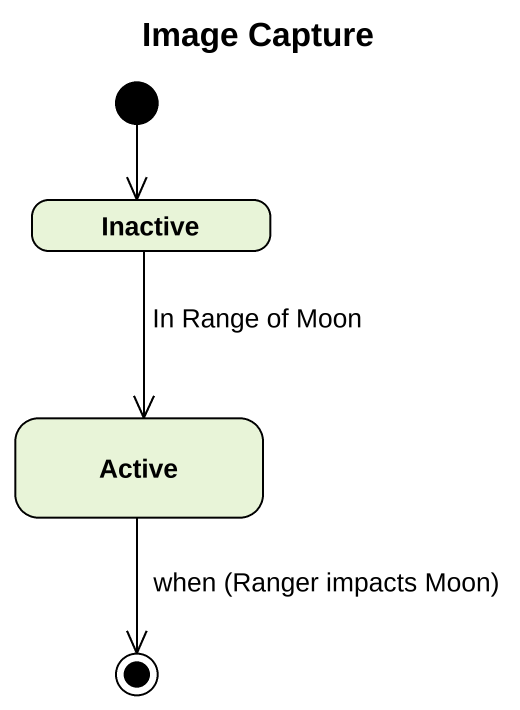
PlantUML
@startuml
title Image Capture
hide empty description
state Inactive
state Active
[*] --> Inactive
Inactive --> Active : In Range of Moon
Active --> [*] : when (Ranger impacts Moon)
@enduml
